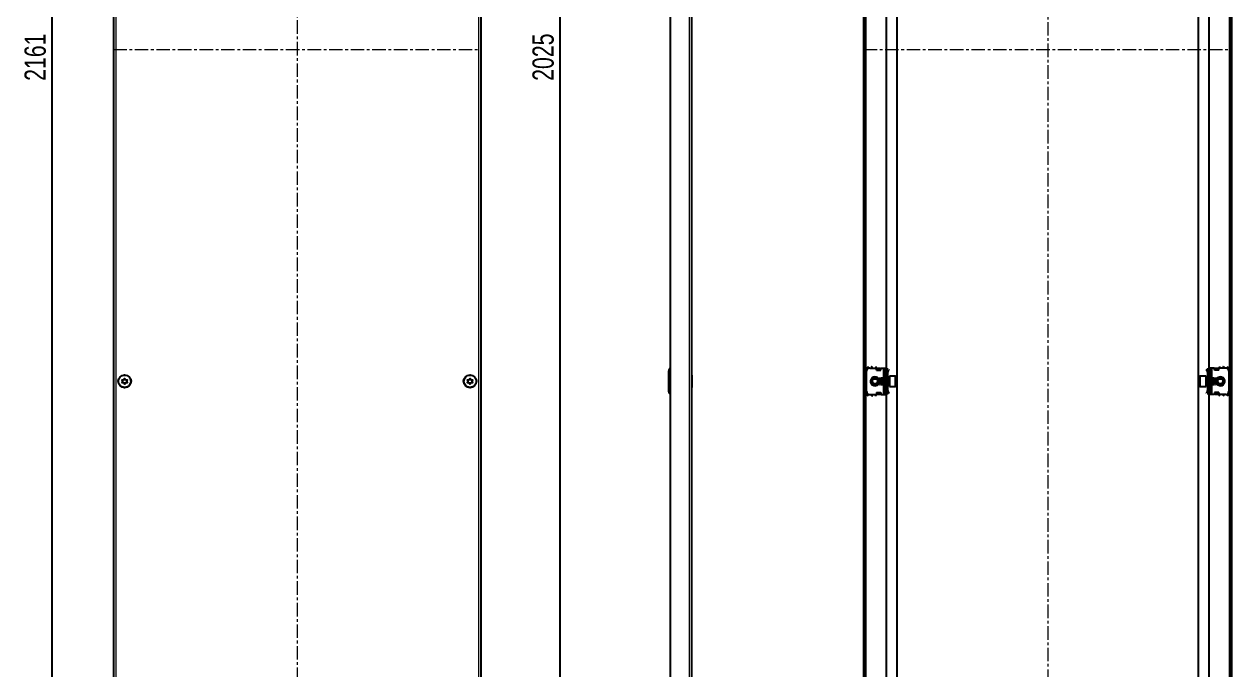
# Model space of a CAD drawing. Header units: millimetres. Extents: x 162 to 1298, y -979 to 1409.
# Drawn here: x 162 to 1298, y -371 to 237 of the extents above; entities that cross this region are included whole.
import ezdxf

# ---------------------------------------------------------------- set-up
doc = ezdxf.new("R2010")
doc.units = ezdxf.units.MM
doc.linetypes.add('CENTERX2', pattern=[20.32, 12.7, -2.54, 2.54, -2.54])
doc.layers.add('FORMAT', color=7, linetype='Continuous')
doc.styles.add('SLDTEXTSTYLE0', font='TXT', dxfattribs={"width": 0.75})
doc.dimstyles.new('SLDDIMSTYLE0', dxfattribs={"dimtxt": 20, "dimasz": 10, "dimexe": 0, "dimexo": 0.0625, "dimgap": 5, "dimtad": 2, "dimdec": 1, "dimrnd": 1e-09, "dimzin": 12, "dimdsep": 46, "dimtxsty": 'SLDTEXTSTYLE0', "dimsah": 1, "dimcen": 0.09, "dimadec": 0, "dimazin": 3, "dimtfac": 1, "dimtofl": 0, "dimtmove": 0, "dimatfit": 3, "dimfxl": 0, "dimfrac": 2, "dimtolj": 1, "dimtzin": 12, "dimarcsym": 0})

# ---------------------------------------------------------------- blocks, each defined once
blk = doc.blocks.new('_D_1')
at = {"layer": 'FORMAT'}
for p, q in [((247.7, 1294), (187, 1294)), ((188, 1294), (188, -867)), ((247.7, -867), (187, -867))]:
    blk.add_line(p, q, dxfattribs=at)
for points in [[(188, 1294), (186.5, 1284), (189.6, 1284)], [(188, -867), (189.6, -857), (186.5, -857)]]:
    blk.add_solid(points, dxfattribs=at)
at = {"layer": 'FORMAT', "insert": (162.3, 184), "char_height": 20, "attachment_point": 1, "rotation": 90, "style": 'SLDTEXTSTYLE0'}
blk.add_mtext('2161', dxfattribs=at)
blk = doc.blocks.new('_D_2')
at = {"layer": 'FORMAT'}
for p, q in [((581.6, 1226), (667.1, 1226)), ((666.1, 1226), (666.1, -799)), ((581.6, -799), (667.1, -799))]:
    blk.add_line(p, q, dxfattribs=at)
for points in [[(666.1, 1226), (664.5, 1216), (667.6, 1216)], [(666.1, -799), (667.6, -789), (664.5, -789)]]:
    blk.add_solid(points, dxfattribs=at)
at = {"layer": 'FORMAT', "insert": (640.3, 184), "char_height": 20, "attachment_point": 1, "rotation": 90, "style": 'SLDTEXTSTYLE0'}
blk.add_mtext('2025', dxfattribs=at)

msp = doc.modelspace()

# ---------------------------------------------------------------- linework, layer by layer
at = {"color": 7, "linetype": 'Continuous', "lineweight": 25}
for p, q in [((246.05, 1294.05), (246.05, -866.95)), ((592.05, -866.95), (592.05, 1294.05)), ((769.88, 1294.05), (769.88, -866.95)), ((789.88, 1291.95), (789.88, -864.85)), ((952.15, -866.95), (952.15, 1294.05)), ((953.65, -866.95), (953.65, 1294.05)), ((1296.65, 1294.05), (1296.65, -866.95)), ((1298.15, 1294.05), (1298.15, -866.95)), ((983.15, 1263.05), (983.15, -835.95)), ((1267.15, -835.95), (1267.15, 1263.05)), ((973.15, 513.55), (973.15, -86.45)), ((1277.15, -86.45), (1277.15, 513.55)), ((768.38, -89.45), (768.38, -108.45)), ((954.65, -108.45), (954.65, -89.45)), ((955.65, -86.2), (955.65, -87.22)), ((957.65, -86.45), (964.15, -86.45)), ((963.65, -86.2), (963.65, -86.45)), ((964.15, -88.45), (964.15, -86.45)), ((964.35, -86.57), (964.15, -86.57)), ((964.15, -88.45), (968.15, -88.45)), ((964.35, -88.45), (964.35, -86.57)), ((964.4, -86.83), (964.9, -86.48)), ((964.9, -86.83), (964.4, -87.18)), ((964.4, -87.18), (964.4, -86.83)), ((964.4, -88.1), (964.4, -87.18)), ((964.4, -88.45), (964.4, -88.1)), ((964.9, -86.48), (964.9, -86.83)), ((964.9, -86.48), (967.4, -86.48)), ((964.9, -86.83), (967.4, -86.83)), ((967.4, -86.83), (967.4, -86.48)), ((967.4, -86.48), (967.9, -86.83)), ((967.9, -87.18), (967.4, -86.83)), ((967.9, -86.83), (967.9, -87.18)), ((967.9, -87.18), (967.9, -88.1)), ((967.9, -88.1), (967.9, -88.45)), ((968.15, -88.45), (968.15, -86.45)), ((968.15, -86.45), (970.65, -86.45)), ((970.65, -86.45), (972.15, -86.45)), ((972.15, -86.45), (974.15, -86.45)), ((972.15, -89.45), (972.15, -86.45)), ((972.15, -108.45), (972.15, -89.45)), ((973.15, -108.45), (973.15, -89.45)), ((974.15, -86.45), (974.15, -87.22)), ((974.15, -87.22), (974.15, -110.69)), ((974.15, -87.54), (974.36, -87.74)), ((974.65, -90.2), (974.15, -90.2)), ((974.15, -93.7), (974.15, -90.2)), ((974.65, -88.45), (974.65, -88.91)), ((974.65, -93.7), (974.65, -90.2)), ((974.74, -88.79), (975.71, -87.81)), ((975.09, -89.14), (974.74, -88.79)), ((975.09, -89.14), (976.07, -88.17)), ((975.71, -87.81), (976.07, -88.17)), ((1274.59, -87.81), (1274.24, -88.17)), ((1275.21, -89.14), (1274.24, -88.17)), ((1275.57, -88.79), (1274.59, -87.81)), ((1275.21, -89.14), (1275.57, -88.79)), ((1275.65, -88.45), (1275.65, -88.85)), ((1275.65, -90.2), (1276.15, -90.2)), ((1275.65, -90.2), (1275.65, -93.7)), ((1275.95, -87.74), (1276.15, -87.54)), ((1276.15, -86.45), (1278.15, -86.45)), ((1276.15, -87.22), (1276.15, -86.45)), ((1276.15, -110.69), (1276.15, -87.22)), ((1276.15, -90.2), (1276.15, -93.7)), ((1277.15, -89.45), (1277.15, -108.45)), ((1278.15, -86.45), (1278.15, -89.45)), ((1279.65, -86.45), (1278.15, -86.45)), ((1278.15, -89.45), (1278.15, -108.45)), ((1282.15, -86.45), (1279.65, -86.45)), ((1282.15, -88.45), (1282.15, -86.45)), ((1286.15, -88.45), (1282.15, -88.45)), ((1282.4, -86.83), (1282.9, -86.48)), ((1282.9, -86.83), (1282.4, -87.18)), ((1282.4, -87.18), (1282.4, -86.83)), ((1282.4, -88.1), (1282.4, -87.18)), ((1282.4, -88.45), (1282.4, -88.1)), ((1282.9, -86.48), (1282.9, -86.83)), ((1282.9, -86.48), (1285.4, -86.48)), ((1282.9, -86.83), (1285.4, -86.83)), ((1285.4, -86.83), (1285.4, -86.48)), ((1285.4, -86.48), (1285.9, -86.83)), ((1285.9, -87.18), (1285.4, -86.83)), ((1285.9, -86.83), (1285.9, -87.18)), ((1285.9, -87.18), (1285.9, -88.1)), ((1285.9, -88.1), (1285.9, -88.45)), ((1285.95, -86.57), (1285.95, -88.45)), ((1286.15, -86.57), (1285.95, -86.57)), ((1286.15, -88.45), (1286.15, -86.45)), ((1292.65, -86.45), (1286.15, -86.45)), ((1286.65, -86.45), (1286.65, -86.2)), ((1294.65, -87.22), (1294.65, -86.2)), ((1295.65, -89.45), (1295.65, -108.45)), ((790.13, -93.17), (789.88, -93.17)), ((790.13, -93.17), (790.13, -104.74)), ((966.71, -95.95), (966.15, -96.51)), ((966.15, -96.51), (966.15, -101.4)), ((966.15, -101.4), (966.71, -101.95)), ((966.76, -95.95), (966.71, -95.95)), ((966.71, -95.95), (966.71, -101.95)), ((966.71, -101.95), (966.76, -101.95)), ((967.15, -96.51), (966.76, -95.95)), ((966.76, -95.95), (966.76, -101.48)), ((966.76, -101.95), (967.15, -101.4)), ((966.76, -101.48), (966.76, -101.95)), ((967.54, -95.95), (967.15, -96.51)), ((967.15, -96.51), (967.15, -101.01)), ((967.15, -101.01), (967.15, -101.4)), ((967.15, -101.4), (967.54, -101.95)), ((967.76, -95.95), (967.54, -95.95)), ((967.54, -95.95), (967.54, -101.48)), ((967.54, -101.48), (967.54, -101.95)), ((967.54, -101.95), (967.76, -101.95)), ((968.15, -96.51), (967.76, -95.95)), ((967.76, -95.95), (967.76, -101.48)), ((967.76, -101.95), (968.15, -101.4)), ((967.76, -101.48), (967.76, -101.95)), ((968.54, -95.95), (968.15, -96.51)), ((968.15, -96.51), (968.15, -101.01)), ((968.15, -101.01), (968.15, -101.4)), ((968.15, -101.4), (968.54, -101.95)), ((968.76, -95.95), (968.54, -95.95)), ((968.54, -95.95), (968.54, -101.48)), ((968.54, -101.48), (968.54, -101.95)), ((968.54, -101.95), (968.76, -101.95)), ((969.15, -96.51), (968.76, -95.95)), ((968.76, -95.95), (968.76, -101.48)), ((968.76, -101.95), (969.15, -101.4)), ((968.76, -101.48), (968.76, -101.95)), ((969.54, -95.95), (969.15, -96.51)), ((969.15, -96.51), (969.15, -101.01)), ((969.15, -101.01), (969.15, -101.4)), ((969.15, -101.4), (969.54, -101.95)), ((969.76, -95.95), (969.54, -95.95)), ((969.54, -95.95), (969.54, -101.48)), ((969.54, -101.48), (969.54, -101.95)), ((969.54, -101.95), (969.76, -101.95)), ((970.15, -96.51), (969.76, -95.95)), ((969.76, -95.95), (969.76, -101.48)), ((969.76, -101.95), (970.15, -101.4)), ((969.76, -101.48), (969.76, -101.95)), ((971.65, -94.95), (970.15, -94.95)), ((970.15, -102.95), (970.15, -94.95)), ((974.65, -93.7), (974.15, -93.7)), ((974.54, -95.95), (974.15, -96.51)), ((974.15, -101.4), (974.54, -101.95)), ((974.76, -95.95), (974.54, -95.95)), ((974.54, -95.95), (974.54, -101.48)), ((974.54, -101.48), (974.54, -101.95)), ((974.54, -101.95), (974.76, -101.95)), ((974.65, -95.95), (974.65, -93.7)), ((974.65, -104.2), (974.65, -101.95)), ((975.15, -96.51), (974.76, -95.95)), ((974.76, -95.95), (974.76, -101.48)), ((974.76, -101.95), (975.15, -101.4)), ((974.76, -101.48), (974.76, -101.95)), ((975.54, -95.95), (975.15, -96.51)), ((975.15, -96.51), (975.15, -101.01)), ((975.15, -101.01), (975.15, -101.4)), ((975.15, -101.4), (975.54, -101.95)), ((975.9, -95.95), (975.54, -95.95)), ((975.54, -95.95), (975.54, -101.48)), ((975.54, -101.48), (975.54, -101.95)), ((975.54, -101.95), (975.9, -101.95)), ((981.55, -93.95), (976.15, -93.95)), ((976.15, -93.95), (976.15, -103.95)), ((982.15, -94.55), (982.15, -103.35)), ((1268.15, -96.58), (1268.15, -94.55)), ((1268.15, -103.35), (1268.15, -96.58)), ((1274.15, -93.95), (1268.75, -93.95)), ((1274.15, -96.26), (1274.15, -93.95)), ((1274.15, -103.95), (1274.15, -96.26)), ((1274.76, -95.95), (1274.4, -95.95)), ((1274.4, -101.95), (1274.76, -101.95)), ((1275.15, -96.51), (1274.76, -95.95)), ((1274.76, -101.48), (1274.76, -95.95)), ((1274.76, -101.95), (1275.15, -101.4)), ((1274.76, -101.95), (1274.76, -101.48)), ((1275.54, -95.95), (1275.15, -96.51)), ((1275.15, -101.01), (1275.15, -96.51)), ((1275.15, -101.4), (1275.15, -101.01)), ((1275.15, -101.4), (1275.54, -101.95)), ((1275.76, -95.95), (1275.54, -95.95)), ((1275.54, -101.48), (1275.54, -95.95)), ((1275.54, -101.95), (1275.54, -101.48)), ((1275.54, -101.95), (1275.76, -101.95)), ((1276.15, -93.7), (1275.65, -93.7)), ((1275.65, -93.7), (1275.65, -95.95)), ((1275.65, -101.95), (1275.65, -104.2)), ((1276.15, -96.51), (1275.76, -95.95)), ((1275.76, -101.48), (1275.76, -95.95)), ((1275.76, -101.95), (1276.15, -101.4)), ((1275.76, -101.95), (1275.76, -101.48)), ((1280.15, -94.95), (1278.65, -94.95)), ((1280.15, -94.95), (1280.15, -102.95)), ((1280.54, -95.95), (1280.15, -96.51)), ((1280.15, -101.4), (1280.54, -101.95)), ((1280.76, -95.95), (1280.54, -95.95)), ((1280.54, -101.48), (1280.54, -95.95)), ((1280.54, -101.95), (1280.54, -101.48)), ((1280.54, -101.95), (1280.76, -101.95)), ((1281.15, -96.51), (1280.76, -95.95)), ((1280.76, -101.48), (1280.76, -95.95)), ((1280.76, -101.95), (1281.15, -101.4)), ((1280.76, -101.95), (1280.76, -101.48)), ((1281.54, -95.95), (1281.15, -96.51)), ((1281.15, -101.01), (1281.15, -96.51)), ((1281.15, -101.4), (1281.15, -101.01)), ((1281.15, -101.4), (1281.54, -101.95)), ((1281.76, -95.95), (1281.54, -95.95)), ((1281.54, -101.48), (1281.54, -95.95)), ((1281.54, -101.95), (1281.54, -101.48)), ((1281.54, -101.95), (1281.76, -101.95)), ((1282.15, -96.51), (1281.76, -95.95)), ((1281.76, -101.48), (1281.76, -95.95)), ((1281.76, -101.95), (1282.15, -101.4)), ((1281.76, -101.95), (1281.76, -101.48)), ((1282.54, -95.95), (1282.15, -96.51)), ((1282.15, -101.01), (1282.15, -96.51)), ((1282.15, -101.4), (1282.15, -101.01)), ((1282.15, -101.4), (1282.54, -101.95)), ((1282.76, -95.95), (1282.54, -95.95)), ((1282.54, -101.48), (1282.54, -95.95)), ((1282.54, -101.95), (1282.54, -101.48)), ((1282.54, -101.95), (1282.76, -101.95)), ((1283.15, -96.51), (1282.76, -95.95)), ((1282.76, -101.48), (1282.76, -95.95)), ((1282.76, -101.95), (1283.15, -101.4)), ((1282.76, -101.95), (1282.76, -101.48)), ((1283.54, -95.95), (1283.15, -96.51)), ((1283.15, -101.01), (1283.15, -96.51)), ((1283.15, -101.4), (1283.15, -101.01)), ((1283.15, -101.4), (1283.54, -101.95)), ((1283.6, -95.95), (1283.54, -95.95)), ((1283.54, -101.48), (1283.54, -95.95)), ((1283.54, -101.95), (1283.54, -101.48)), ((1283.54, -101.95), (1283.6, -101.95)), ((1284.15, -96.51), (1283.6, -95.95)), ((1283.6, -97.33), (1283.6, -95.95)), ((1283.6, -101.95), (1283.6, -97.33)), ((1283.6, -101.95), (1284.15, -101.4)), ((1284.15, -97.63), (1284.15, -96.51)), ((1284.15, -101.4), (1284.15, -97.63)), ((789.88, -104.74), (790.13, -104.74)), ((955.65, -110.69), (955.65, -111.7)), ((957.65, -111.45), (964.15, -111.45)), ((963.65, -111.45), (963.65, -111.7)), ((964.15, -109.45), (964.15, -111.45)), ((964.15, -109.45), (968.15, -109.45)), ((964.15, -111.33), (964.35, -111.33)), ((964.35, -111.33), (964.35, -109.45)), ((964.4, -109.8), (964.4, -109.45)), ((964.4, -110.72), (964.4, -109.8)), ((964.4, -110.72), (964.9, -111.07)), ((964.4, -111.07), (964.4, -110.72)), ((964.9, -111.43), (964.4, -111.07)), ((967.4, -111.07), (964.9, -111.07)), ((964.9, -111.07), (964.9, -111.43)), ((967.4, -111.43), (964.9, -111.43)), ((967.4, -111.07), (967.9, -110.72)), ((967.4, -111.43), (967.4, -111.07)), ((967.9, -111.07), (967.4, -111.43)), ((967.9, -109.45), (967.9, -109.8)), ((967.9, -109.8), (967.9, -110.72)), ((967.9, -110.72), (967.9, -111.07)), ((968.15, -109.45), (968.15, -111.45)), ((968.15, -111.45), (970.65, -111.45)), ((970.15, -102.95), (971.65, -102.95)), ((970.65, -111.45), (972.15, -111.45)), ((972.15, -111.45), (972.15, -108.45)), ((974.15, -111.45), (972.15, -111.45)), ((973.15, -111.45), (973.15, -786.45)), ((974.15, -107.7), (974.15, -104.2)), ((974.15, -104.2), (974.65, -104.2)), ((974.65, -107.7), (974.15, -107.7)), ((974.36, -110.16), (974.15, -110.37)), ((974.15, -110.69), (974.15, -111.45)), ((974.65, -107.7), (974.65, -104.2)), ((974.65, -109.45), (974.65, -109.06)), ((975.09, -108.76), (974.74, -109.12)), ((974.74, -109.12), (975.71, -110.09)), ((975.09, -108.76), (976.07, -109.74)), ((975.71, -110.09), (976.07, -109.74)), ((976.15, -103.95), (981.55, -103.95)), ((1268.75, -103.95), (1274.15, -103.95)), ((1275.21, -108.76), (1274.24, -109.74)), ((1274.59, -110.09), (1274.24, -109.74)), ((1275.57, -109.12), (1274.59, -110.09)), ((1275.21, -108.76), (1275.57, -109.12)), ((1275.65, -104.2), (1276.15, -104.2)), ((1275.65, -104.2), (1275.65, -107.7)), ((1275.65, -107.7), (1276.15, -107.7)), ((1275.65, -109.45), (1275.65, -108.99)), ((1276.15, -110.37), (1275.95, -110.16)), ((1276.15, -104.2), (1276.15, -107.7)), ((1276.15, -111.45), (1276.15, -110.69)), ((1278.15, -111.45), (1276.15, -111.45)), ((1277.15, -786.45), (1277.15, -111.45)), ((1278.15, -108.45), (1278.15, -111.45)), ((1279.65, -111.45), (1278.15, -111.45)), ((1278.65, -102.95), (1280.15, -102.95)), ((1282.15, -111.45), (1279.65, -111.45)), ((1286.15, -109.45), (1282.15, -109.45)), ((1282.15, -109.45), (1282.15, -111.45)), ((1282.4, -109.8), (1282.4, -109.45)), ((1282.4, -110.72), (1282.4, -109.8)), ((1282.4, -110.72), (1282.9, -111.07)), ((1282.4, -111.07), (1282.4, -110.72)), ((1282.9, -111.43), (1282.4, -111.07)), ((1285.4, -111.07), (1282.9, -111.07)), ((1282.9, -111.07), (1282.9, -111.43)), ((1285.4, -111.43), (1282.9, -111.43)), ((1285.4, -111.07), (1285.9, -110.72)), ((1285.4, -111.43), (1285.4, -111.07)), ((1285.9, -111.07), (1285.4, -111.43)), ((1285.9, -109.45), (1285.9, -109.8)), ((1285.9, -109.8), (1285.9, -110.72)), ((1285.9, -110.72), (1285.9, -111.07)), ((1285.95, -109.45), (1285.95, -111.33)), ((1285.95, -111.33), (1286.15, -111.33)), ((1286.15, -109.45), (1286.15, -111.45)), ((1292.65, -111.45), (1286.15, -111.45)), ((1286.65, -111.7), (1286.65, -111.45)), ((1294.65, -111.7), (1294.65, -110.69))]:
    msp.add_line(p, q, dxfattribs=at)
at = {"color": 8, "linetype": 'Continuous', "lineweight": 18}
for p, q in [((248.15, 1291.95), (248.15, -864.85)), ((589.95, -864.85), (589.95, 1291.95)), ((787.78, 1294.05), (787.78, -866.95)), ((954.25, -864.85), (954.25, 1291.95)), ((1296.05, 1291.95), (1296.05, -864.85)), ((955.65, -86.2), (959.65, -86.2)), ((959.65, -86.2), (963.65, -86.2)), ((967.9, -88.1), (964.4, -88.1)), ((970.65, -94.95), (970.65, -86.45)), ((973.15, -89.45), (972.15, -89.45)), ((974.15, -87.95), (974.36, -87.74)), ((974.15, -88.45), (974.65, -88.45)), ((1276.15, -88.45), (1275.65, -88.45)), ((1276.15, -87.95), (1275.95, -87.74)), ((1278.15, -89.45), (1277.15, -89.45)), ((1279.65, -86.45), (1279.65, -94.95)), ((1285.9, -88.1), (1282.4, -88.1)), ((1286.65, -86.2), (1290.65, -86.2)), ((1294.65, -86.2), (1290.65, -86.2)), ((971.65, -102.95), (971.65, -94.95)), ((975.9, -97.33), (975.9, -95.95)), ((975.9, -101.95), (975.9, -97.33)), ((981.55, -103.95), (981.55, -93.95)), ((1268.75, -93.95), (1268.75, -96.26)), ((1268.75, -96.26), (1268.75, -103.95)), ((1274.4, -95.95), (1274.4, -101.95)), ((1278.65, -94.95), (1278.65, -102.95)), ((955.65, -111.7), (959.65, -111.7)), ((963.65, -111.7), (959.65, -111.7)), ((964.4, -109.8), (967.9, -109.8)), ((970.65, -111.45), (970.65, -102.95)), ((972.15, -108.45), (973.15, -108.45)), ((974.15, -109.45), (974.65, -109.45)), ((974.15, -109.95), (974.36, -110.16)), ((1276.15, -109.45), (1275.65, -109.45)), ((1276.15, -109.95), (1275.95, -110.16)), ((1277.15, -108.45), (1278.15, -108.45)), ((1279.65, -102.95), (1279.65, -111.45)), ((1282.4, -109.8), (1285.9, -109.8)), ((1290.65, -111.7), (1286.65, -111.7)), ((1294.65, -111.7), (1290.65, -111.7))]:
    msp.add_line(p, q, dxfattribs=at)
at = {"color": 7, "linetype": 'Continuous', "lineweight": 25}
for centre, radius in [((256.55, -98.95), 6), ((256.55, -98.95), 5.79), ((256.55, -98.95), 1.85), ((581.55, -98.95), 6), ((581.55, -98.95), 5.79), ((581.55, -98.95), 1.85), ((962.65, -98.95), 3), ((962.65, -98.95), 2.76), ((962.65, -98.95), 2.45), ((1287.65, -98.95), 3), ((1287.65, -98.95), 2.76), ((1287.65, -98.95), 2.45)]:
    msp.add_circle(centre, radius, dxfattribs=at)
for centre, radius, start, end in [((771.38, -89.45), 3, 120, 180), ((957.65, -89.45), 3, 90, 180), ((976.15, -89.45), 3, 131.81031, 180), ((973.65, -88.45), 1, 360, 45), ((1276.65, -88.45), 1, 135, 180), ((1274.15, -89.45), 3, 360, 48.18969), ((1292.65, -89.45), 3, 360, 90), ((962.65, -98.95), 4, 90, 331.04498), ((962.65, -98.95), 4, 28.95502, 90), ((971.65, -94.45), 0.5, 270, 0), ((975.9, -95.7), 0.25, 270, 0), ((975.9, -102.2), 0.25, 360, 90), ((981.55, -94.55), 0.6, 0, 90), ((1268.75, -94.55), 0.6, 90, 180), ((1274.4, -95.7), 0.25, 180, 270), ((1274.4, -102.2), 0.25, 90, 180), ((1278.65, -94.45), 0.5, 180, 270), ((1287.65, -98.95), 4, 270, 151.04498), ((1287.65, -98.95), 4, 208.95502, 270), ((771.38, -108.45), 3, 180, 240), ((957.65, -108.45), 3, 180, 270), ((971.65, -103.45), 0.5, 360, 90), ((976.15, -108.45), 3, 180, 228.18969), ((973.65, -109.45), 1, 315, 360), ((981.55, -103.35), 0.6, 270, 360), ((1268.75, -103.35), 0.6, 180, 270), ((1276.65, -109.45), 1, 180, 225), ((1274.15, -108.45), 3, 311.81031, 360), ((1278.65, -103.45), 0.5, 90, 180), ((1292.65, -108.45), 3, 270, 360)]:
    msp.add_arc(centre, radius, start, end, dxfattribs=at)
at = {"color": 8, "linetype": 'Continuous', "lineweight": 18}
for centre, start, end in [((962.65, -98.95), 35.46217, 270), ((962.65, -98.95), 270, 324.53783), ((1287.65, -98.95), 215.46217, 90), ((1287.65, -98.95), 90, 144.53783)]:
    msp.add_arc(centre, 4.5, start, end, dxfattribs=at)
at = {"color": 7, "linetype": 'Continuous', "lineweight": 25}
for points, knots in [([(955.65, -86.2), (955.75, -85.96), (955.94, -85.47), (956.13, -85.08), (956.22, -84.88)], [0, 0, 0, 0, 0.5020654, 1, 1, 1, 1]), ([(959.08, -84.89), (959.16, -85.05), (959.34, -85.39), (959.53, -85.88), (959.64, -86.16), (959.65, -86.2)], [0, 0, 0, 0, 0.4154826, 0.9171518, 1, 1, 1, 1]), ([(959.65, -86.2), (959.75, -85.96), (959.94, -85.47), (960.13, -85.08), (960.22, -84.88)], [0, 0, 0, 0, 0.5020654, 1, 1, 1, 1]), ([(963.08, -84.89), (963.16, -85.05), (963.34, -85.39), (963.53, -85.88), (963.64, -86.16), (963.65, -86.2)], [0, 0, 0, 0, 0.4154826, 0.9171518, 1, 1, 1, 1]), ([(974.74, -88.79), (974.59, -88.98), (974.28, -89.35), (974.16, -89.88), (974.15, -90.16), (974.15, -90.2)], [0, 0, 0, 0, 0.4618628, 0.9237257, 1, 1, 1, 1]), ([(975.09, -89.14), (974.97, -89.29), (974.79, -89.52), (974.67, -89.9), (974.66, -90.1), (974.65, -90.2)], [0, 0, 0, 0, 0.4850424, 0.7384039, 1, 1, 1, 1]), ([(1275.65, -90.2), (1275.63, -90.01), (1275.6, -89.72), (1275.42, -89.37), (1275.28, -89.22), (1275.21, -89.14)], [0, 0, 0, 0, 0.4850424, 0.7384039, 1, 1, 1, 1]), ([(1276.15, -90.2), (1276.13, -89.96), (1276.08, -89.48), (1275.79, -89.02), (1275.59, -88.82), (1275.57, -88.79)], [0, 0, 0, 0, 0.46186285, 0.92372566, 1, 1, 1, 1]), ([(1286.65, -86.2), (1286.75, -85.96), (1286.94, -85.47), (1287.13, -85.08), (1287.22, -84.88)], [0, 0, 0, 0, 0.50206541, 1, 1, 1, 1]), ([(1290.08, -84.89), (1290.16, -85.05), (1290.34, -85.39), (1290.53, -85.88), (1290.64, -86.16), (1290.65, -86.2)], [0, 0, 0, 0, 0.4154826, 0.9171518, 1, 1, 1, 1]), ([(1290.65, -86.2), (1290.75, -85.96), (1290.94, -85.47), (1291.13, -85.08), (1291.22, -84.88)], [0, 0, 0, 0, 0.5020654, 1, 1, 1, 1]), ([(1294.08, -84.89), (1294.16, -85.05), (1294.34, -85.39), (1294.53, -85.88), (1294.64, -86.16), (1294.65, -86.2)], [0, 0, 0, 0, 0.4154826, 0.9171518, 1, 1, 1, 1]), ([(259, -100.3), (259.01, -100.29), (259.02, -100.26), (259.01, -100.21), (258.95, -100.07), (258.73, -99.75), (258.44, -99.3), (258.4, -98.67), (258.62, -98.2), (258.82, -97.87), (258.93, -97.66), (258.96, -97.57), (258.96, -97.52), (258.94, -97.49), (258.92, -97.47), (258.85, -97.45), (258.58, -97.43), (258.11, -97.49), (257.41, -97.4), (256.95, -96.85), (256.74, -96.42), (256.59, -96.2), (256.53, -96.16), (256.5, -96.15), (256.47, -96.15), (256.44, -96.17), (256.41, -96.2), (256.36, -96.26), (256.24, -96.46), (256.08, -96.8), (255.8, -97.24), (255.25, -97.54), (254.7, -97.53), (254.31, -97.53), (254.16, -97.55), (254.11, -97.58), (254.09, -97.6), (254.08, -97.64), (254.09, -97.7), (254.15, -97.83), (254.36, -98.15), (254.66, -98.6), (254.7, -99.23), (254.48, -99.7), (254.28, -100.04), (254.16, -100.25), (254.14, -100.34), (254.14, -100.38), (254.16, -100.41), (254.18, -100.43), (254.25, -100.46), (254.51, -100.47), (254.99, -100.42), (255.69, -100.51), (256.15, -101.05), (256.35, -101.48), (256.51, -101.7), (256.57, -101.74), (256.6, -101.75), (256.63, -101.75), (256.66, -101.73), (256.69, -101.7), (256.74, -101.64), (256.85, -101.44), (257.02, -101.1), (257.3, -100.66), (257.85, -100.36), (258.39, -100.37), (258.79, -100.38), (258.93, -100.35), (258.98, -100.33), (259, -100.31), (259, -100.3)], [0, 0, 0, 0, 0.0020087, 0.00442, 0.0093647, 0.0255282, 0.0677053, 0.0957862, 0.1246456, 0.1503415, 0.1605194, 0.1633943, 0.1656965, 0.1672448, 0.1688741, 0.1707699, 0.1786058, 0.2119941, 0.2499945, 0.2879948, 0.3213831, 0.329219, 0.3311148, 0.3327441, 0.3342924, 0.3362166, 0.3385353, 0.3413178, 0.349662, 0.3753578, 0.4042173, 0.4322982, 0.4744753, 0.4906388, 0.4966691, 0.49844, 0.5, 0.5020087, 0.50442, 0.5093647, 0.5255282, 0.5677053, 0.5957862, 0.6246456, 0.6503415, 0.6605194, 0.6633943, 0.6656965, 0.6672448, 0.6688741, 0.6707699, 0.6786058, 0.7119941, 0.7499945, 0.7879948, 0.8213831, 0.829219, 0.8311148, 0.8327441, 0.8342924, 0.8362166, 0.8385353, 0.8413178, 0.849662, 0.8753578, 0.9042173, 0.9322982, 0.9744753, 0.9906388, 0.9966691, 0.99844, 1, 1, 1, 1]), ([(579.1, -100.3), (579.1, -100.31), (579.12, -100.33), (579.18, -100.35), (579.32, -100.38), (579.7, -100.37), (580.25, -100.36), (580.8, -100.66), (581.08, -101.1), (581.25, -101.45), (581.37, -101.66), (581.43, -101.73), (581.47, -101.75), (581.5, -101.75), (581.53, -101.74), (581.59, -101.7), (581.74, -101.48), (581.95, -101.05), (582.41, -100.51), (583.11, -100.42), (583.58, -100.47), (583.85, -100.46), (583.92, -100.43), (583.94, -100.41), (583.96, -100.38), (583.96, -100.35), (583.95, -100.3), (583.92, -100.22), (583.82, -100.03), (583.62, -99.7), (583.4, -99.23), (583.43, -98.6), (583.74, -98.15), (583.95, -97.82), (584.01, -97.69), (584.01, -97.63), (584, -97.6), (583.98, -97.57), (583.92, -97.55), (583.78, -97.52), (583.39, -97.53), (582.85, -97.54), (582.3, -97.24), (582.02, -96.8), (581.85, -96.45), (581.73, -96.24), (581.67, -96.18), (581.63, -96.15), (581.6, -96.15), (581.57, -96.16), (581.51, -96.2), (581.35, -96.42), (581.15, -96.85), (580.69, -97.4), (579.99, -97.49), (579.51, -97.43), (579.25, -97.45), (579.18, -97.47), (579.16, -97.49), (579.14, -97.52), (579.14, -97.56), (579.15, -97.6), (579.18, -97.68), (579.28, -97.88), (579.48, -98.2), (579.7, -98.67), (579.66, -99.3), (579.36, -99.75), (579.15, -100.08), (579.09, -100.21), (579.09, -100.27), (579.09, -100.29), (579.1, -100.3)], [0, 0, 0, 0, 0.0020087, 0.00442, 0.0093647, 0.0255282, 0.0677053, 0.0957862, 0.1246456, 0.1503415, 0.1605194, 0.1633943, 0.1656965, 0.1672448, 0.1688741, 0.1707699, 0.1786058, 0.2119941, 0.2499945, 0.2879948, 0.3213831, 0.329219, 0.3311148, 0.3327441, 0.3342924, 0.3362166, 0.3385353, 0.3413178, 0.349662, 0.3753578, 0.4042173, 0.4322982, 0.4744753, 0.4906388, 0.4966691, 0.49844, 0.5, 0.5020087, 0.50442, 0.5093647, 0.5255282, 0.5677053, 0.5957862, 0.6246456, 0.6503415, 0.6605194, 0.6633943, 0.6656965, 0.6672448, 0.6688741, 0.6707699, 0.6786058, 0.7119941, 0.7499945, 0.7879948, 0.8213831, 0.829219, 0.8311148, 0.8327441, 0.8342924, 0.8362166, 0.8385353, 0.8413178, 0.849662, 0.8753578, 0.9042173, 0.9322982, 0.9744753, 0.9906388, 0.9966691, 0.99844, 1, 1, 1, 1]), ([(956.23, -113.01), (956.15, -112.86), (955.97, -112.51), (955.78, -112.02), (955.67, -111.74), (955.65, -111.7)], [0, 0, 0, 0, 0.4154826, 0.9171518, 1, 1, 1, 1]), ([(959.65, -111.7), (959.56, -111.95), (959.37, -112.43), (959.18, -112.83), (959.08, -113.02)], [0, 0, 0, 0, 0.5020654, 1, 1, 1, 1]), ([(960.23, -113.01), (960.15, -112.86), (959.97, -112.51), (959.78, -112.02), (959.67, -111.74), (959.65, -111.7)], [0, 0, 0, 0, 0.4154826, 0.9171518, 1, 1, 1, 1]), ([(963.65, -111.7), (963.56, -111.95), (963.37, -112.43), (963.18, -112.83), (963.08, -113.02)], [0, 0, 0, 0, 0.5020654, 1, 1, 1, 1]), ([(974.15, -107.7), (974.18, -107.94), (974.23, -108.43), (974.52, -108.88), (974.71, -109.09), (974.74, -109.12)], [0, 0, 0, 0, 0.4618628, 0.9237257, 1, 1, 1, 1]), ([(974.65, -107.7), (974.67, -107.89), (974.71, -108.18), (974.89, -108.53), (975.02, -108.68), (975.09, -108.76)], [0, 0, 0, 0, 0.4850424, 0.7384039, 1, 1, 1, 1]), ([(1275.21, -108.76), (1275.33, -108.61), (1275.52, -108.38), (1275.63, -108), (1275.65, -107.8), (1275.65, -107.7)], [0, 0, 0, 0, 0.4850424, 0.7384039, 1, 1, 1, 1]), ([(1275.57, -109.12), (1275.72, -108.93), (1276.03, -108.55), (1276.15, -108.02), (1276.15, -107.74), (1276.15, -107.7)], [0, 0, 0, 0, 0.46186285, 0.92372566, 1, 1, 1, 1]), ([(1287.23, -113.01), (1287.15, -112.86), (1286.97, -112.51), (1286.78, -112.02), (1286.67, -111.74), (1286.65, -111.7)], [0, 0, 0, 0, 0.4154826, 0.9171518, 1, 1, 1, 1]), ([(1290.65, -111.7), (1290.56, -111.95), (1290.37, -112.43), (1290.18, -112.83), (1290.08, -113.02)], [0, 0, 0, 0, 0.50206541, 1, 1, 1, 1]), ([(1291.23, -113.01), (1291.15, -112.86), (1290.97, -112.51), (1290.78, -112.02), (1290.67, -111.74), (1290.65, -111.7)], [0, 0, 0, 0, 0.4154826, 0.91715183, 1, 1, 1, 1]), ([(1294.65, -111.7), (1294.56, -111.95), (1294.37, -112.43), (1294.18, -112.83), (1294.08, -113.02)], [0, 0, 0, 0, 0.5020654, 1, 1, 1, 1])]:
    msp.add_open_spline(points, degree=3, knots=knots, dxfattribs=at)
at = {"layer": 'FORMAT', "linetype": 'CENTERX2', "lineweight": 18}
for p, q in [((419.05, -868.95), (419.05, 1296.05)), ((1125.15, 1296.05), (1125.15, -868.95)), ((245.75, 213.55), (592.35, 213.55)), ((951.85, 213.55), (1298.45, 213.55))]:
    msp.add_line(p, q, dxfattribs=at)

# ---------------------------------------------------------------- dimensions: what is measured, and where the dimension line sits
at = {"layer": 'FORMAT'}
for base, p1, p2, picture, middle in [((188.05, -866.95), (247.75, 1294.05), (247.75, -866.95), '_D_1', (188.05, 213.55)), ((666.05, -798.95), (581.55, 1226.05), (581.55, -798.95), '_D_2', (666.05, 213.55))]:
    dim = msp.add_linear_dim(base=base, p1=p1, p2=p2, angle=90, dimstyle='SLDDIMSTYLE0', dxfattribs=at)
    dim.commit()
    dim.dimension.update_dxf_attribs({"geometry": picture, "text_midpoint": middle, "dimtype": 160})

doc.saveas('drawing.dxf')
